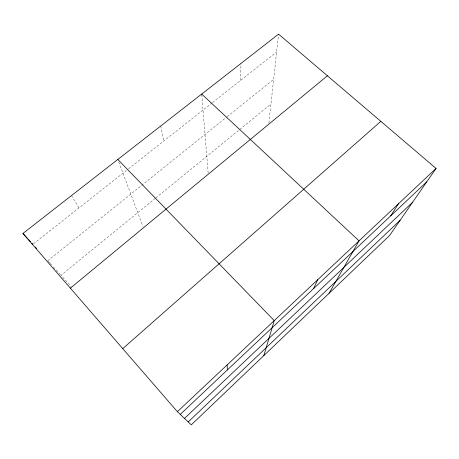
<?xml version="1.0" encoding="UTF-8"?>
<svg xmlns="http://www.w3.org/2000/svg" width="459" height="459" viewBox="0 0 459 459"><rect width="100%" height="100%" fill="white"/><g stroke="black" fill="none" stroke-linecap="round" stroke-linejoin="round"><path stroke-width="0.34" stroke-dasharray="2.29 1.72" d="M240.573 80.417L240.964 63.451M268.882 122.96L278.567 34.132M155.343 198.328L60.99 275.308L71.191 286.542M155.894 197.881L270.953 103.998M47.776 260.764L226.654 117.091M227.211 116.649L273.639 79.355M33.398 243.867L128.009 169.222M128.572 168.78L211.983 102.971M212.546 102.529L276.622 51.976M48.247 261.28L49.664 262.841M50.134 263.357L51.551 264.918M53.439 266.995L60.519 274.792M71.529 195.551L78.942 207.938M118.801 162.079L142.933 226.436M160.707 126.03L163.852 140.947M201.771 94.749L208.185 173.594"/><path stroke-width="0.69" d="M263.839 355.576L274.241 320.611L117.82 159.462M313.52 288.665L317.691 279.749M329.011 293.353L359.047 240.855L201.713 94.055M390.718 215.833L398.452 203.79M436.05 168.43L389.559 235.547L191.265 424.868L177.398 411.7L22.95 233.43L278.567 34.132L436.05 168.43L177.398 411.7M188.19 421.947L400.162 220.234M184.489 418.436L412.693 202.144M180.244 414.402L426.778 181.81M122.754 348.628L380.838 121.348M70.37 288.166L327.399 75.769M22.95 233.43L27.184 238.095M28.125 239.133L30.483 241.721M31.895 243.276L32.836 244.314M35.245 246.965L36.691 248.56M227.119 364.939L227.354 369.954"/></g></svg>
